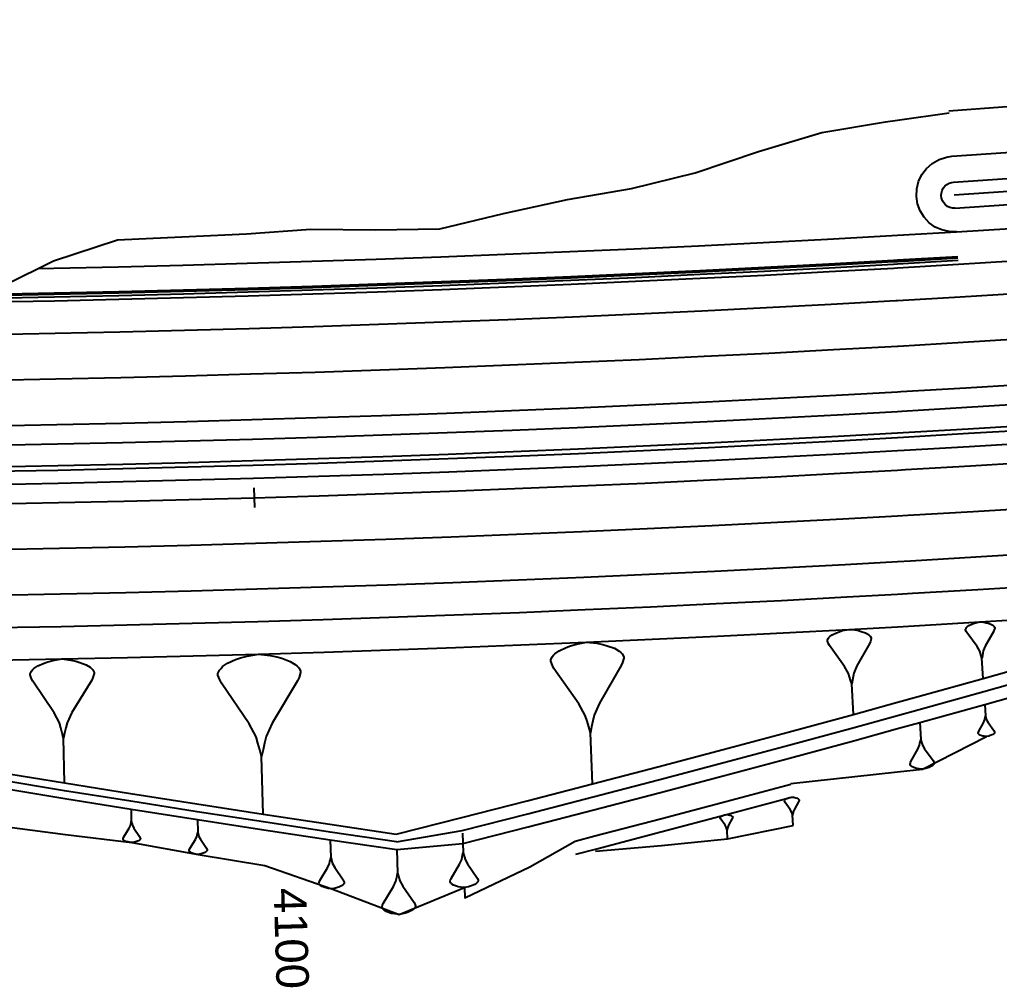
# Model space of a CAD drawing. Extents: x 384551 to 386632, y 802806 to 803252.
# Drawn here: x 385532.7 to 385607.8, y 802805.8 to 802880.1 of the extents above; entities that cross this region are included whole.
import ezdxf
from ezdxf.enums import TextEntityAlignment as Align

# ---------------------------------------------------------------- set-up
doc = ezdxf.new("R2010")
doc.units = 0
doc.layers.get('0').update_dxf_attribs({"linetype": 'CONTINUOUS'})
doc.styles.add('ARIAL', font='ARIAL.FON')

msp = doc.modelspace()

# ---------------------------------------------------------------- linework, layer by layer
at = {"color": 7}
for p, q in [((385600, 802872.3951), (385603.9763, 802872.9621)), ((385600, 802861.6588), (385604.6365, 802861.9298)), ((385600, 802861.5486), (385604.6431, 802861.82)), ((385605.2277, 802833.3217), (385605.267, 802833.4138)), ((385605.267, 802833.4138), (385605.309, 802833.4611)), ((385605.309, 802833.4611), (385605.351, 802833.5084)), ((385605.351, 802833.5084), (385605.4796, 802833.6058)), ((385605.4796, 802833.6058), (385605.6976, 802833.7085)), ((385605.6976, 802833.7085), (385605.829, 802833.7612)), ((385605.829, 802833.7612), (385606.005, 802833.8166)), ((385606.005, 802833.8166), (385606.315, 802833.8799)), ((385606.315, 802833.8799), (385606.6304, 802833.854)), ((385606.6304, 802833.854), (385606.8117, 802833.82)), ((385606.8117, 802833.82), (385606.9484, 802833.7834)), ((385606.9484, 802833.7834), (385607.1771, 802833.7074)), ((385607.1771, 802833.7074), (385607.3165, 802833.6261)), ((385607.3165, 802833.6261), (385607.3638, 802833.5841)), ((385607.3638, 802833.5841), (385607.4112, 802833.5421)), ((385607.4112, 802833.5421), (385607.4612, 802833.4554)), ((385607.4638, 802833.4107), (385607.4272, 802833.274)), ((385607.4612, 802833.4554), (385607.4638, 802833.4107)), ((385594.6847, 802832.6142), (385594.7482, 802832.6851)), ((385594.7482, 802832.6851), (385594.8118, 802832.7559)), ((385594.8118, 802832.7559), (385595.0061, 802832.9012)), ((385595.0061, 802832.9012), (385595.3348, 802833.0539)), ((385595.3348, 802833.0539), (385595.5328, 802833.132)), ((385595.5328, 802833.132), (385595.7979, 802833.2138)), ((385595.7979, 802833.2138), (385596.2647, 802833.3065)), ((385596.2647, 802833.3065), (385596.7388, 802833.2649)), ((385596.7388, 802833.2649), (385597.0112, 802833.2123)), ((385597.0112, 802833.2123), (385597.2165, 802833.156)), ((385597.2165, 802833.156), (385597.5598, 802833.0398)), ((385597.5598, 802833.0398), (385597.7687, 802832.9164)), ((385597.7687, 802832.9164), (385597.8395, 802832.8528)), ((385597.8395, 802832.8528), (385597.9104, 802832.7893)), ((385597.9104, 802832.7893), (385597.9849, 802832.6585)), ((385597.9849, 802832.6585), (385597.9885, 802832.5913)), ((385605.2303, 802833.2771), (385605.2277, 802833.3217)), ((385605.283, 802833.1457), (385605.2303, 802833.2771)), ((385605.333, 802833.0591), (385605.283, 802833.1457)), ((385606.1146, 802831.9851), (385605.333, 802833.0591)), ((385607.3879, 802833.182), (385606.74, 802832.0225)), ((385607.4272, 802833.274), (385607.3879, 802833.182)), ((385574.0488, 802831.6747), (385574.5998, 802831.9232)), ((385574.5998, 802831.9232), (385574.9314, 802832.0498)), ((385574.9314, 802832.0498), (385575.3751, 802832.1813)), ((385575.3751, 802832.1813), (385576.1553, 802832.3273)), ((385576.1553, 802832.3273), (385576.9451, 802832.249)), ((385576.9451, 802832.249), (385577.3985, 802832.1562)), ((385577.3985, 802832.1562), (385577.7398, 802832.0586)), ((385577.7398, 802832.0586), (385578.3102, 802831.8585)), ((385594.6248, 802832.4762), (385594.6847, 802832.6142)), ((385594.6284, 802832.409), (385594.6248, 802832.4762)), ((385594.7066, 802832.211), (385594.6284, 802832.409)), ((385594.781, 802832.0802), (385594.7066, 802832.211)), ((385595.9474, 802830.4585), (385594.781, 802832.0802)), ((385597.8723, 802832.248), (385596.8883, 802830.5096)), ((385597.9322, 802832.386), (385597.8723, 802832.248)), ((385597.9885, 802832.5913), (385597.9322, 802832.386)), ((385606.3147, 802831.6384), (385606.1146, 802831.9851)), ((385606.74, 802832.0225), (385606.5827, 802831.6544)), ((385549.2426, 802830.9856), (385549.619, 802831.1234)), ((385549.619, 802831.1234), (385550.1221, 802831.2649)), ((385550.1221, 802831.2649), (385551.0053, 802831.4175)), ((385551.0053, 802831.4175), (385551.8959, 802831.3167)), ((385551.8959, 802831.3167), (385552.4063, 802831.2049)), ((385552.4063, 802831.2049), (385552.7901, 802831.0893)), ((385573.4049, 802830.9728), (385573.5074, 802831.2019)), ((385573.5074, 802831.2019), (385573.6147, 802831.3189)), ((385573.6147, 802831.3189), (385573.722, 802831.4359)), ((385573.722, 802831.4359), (385574.0488, 802831.6747)), ((385578.3102, 802831.8585), (385578.6563, 802831.6487)), ((385578.6563, 802831.6487), (385578.7733, 802831.5414)), ((385578.7733, 802831.5414), (385578.8903, 802831.4341)), ((385578.8903, 802831.4341), (385579.0121, 802831.2146)), ((385579.0121, 802831.2146), (385579.0169, 802831.1025)), ((385606.37, 802831.4624), (385606.3147, 802831.6384)), ((385606.4254, 802831.2864), (385606.37, 802831.4624)), ((385606.4807, 802831.1104), (385606.4254, 802831.2864)), ((385606.5147, 802831.2917), (385606.4807, 802831.1104)), ((385606.5487, 802831.4731), (385606.5147, 802831.2917)), ((385606.5827, 802831.6544), (385606.5487, 802831.4731)), ((385533.7678, 802830.3082), (385534.0578, 802830.5103)), ((385534.0578, 802830.5103), (385534.5439, 802830.7166)), ((385534.5439, 802830.7166), (385534.8359, 802830.8208)), ((385534.8359, 802830.8208), (385535.2259, 802830.927)), ((385535.2259, 802830.927), (385535.9101, 802831.0394)), ((385535.9101, 802831.0394), (385536.5983, 802830.9557)), ((385536.5983, 802830.9557), (385536.9924, 802830.8658)), ((385536.9924, 802830.8658), (385537.2885, 802830.774)), ((385537.2885, 802830.774), (385537.7828, 802830.5881)), ((385537.7828, 802830.5881), (385538.0809, 802830.3982)), ((385538.0809, 802830.3982), (385538.181, 802830.3023)), ((385548.1209, 802830.3188), (385548.2439, 802830.4492)), ((385548.2439, 802830.4492), (385548.6166, 802830.7137)), ((385548.6166, 802830.7137), (385549.2426, 802830.9856)), ((385552.7901, 802831.0893), (385553.431, 802830.8544)), ((385553.431, 802830.8544), (385553.8185, 802830.6121)), ((385553.8185, 802830.6121), (385553.9489, 802830.4891)), ((385553.9489, 802830.4891), (385554.0793, 802830.3661)), ((385554.0793, 802830.3661), (385554.2134, 802830.1164)), ((385573.4098, 802830.8607), (385573.4049, 802830.9728)), ((385573.5364, 802830.5291), (385573.4098, 802830.8607)), ((385573.6582, 802830.3096), (385573.5364, 802830.5291)), ((385578.8168, 802830.5321), (385577.1434, 802827.6511)), ((385578.9193, 802830.7612), (385578.8168, 802830.5321)), ((385579.0169, 802831.1025), (385578.9193, 802830.7612)), ((385596.2454, 802829.9355), (385595.9474, 802830.4585)), ((385596.8883, 802830.5096), (385596.6486, 802829.9574)), ((385606.5743, 802829.5469), (385606.4807, 802831.1104)), ((385533.482, 802829.9099), (385533.5759, 802830.108)), ((385533.484, 802829.8119), (385533.482, 802829.9099)), ((385533.5882, 802829.5199), (385533.484, 802829.8119)), ((385533.5759, 802830.108), (385533.6719, 802830.2081)), ((385533.6719, 802830.2081), (385533.7678, 802830.3082)), ((385538.181, 802830.3023), (385538.2811, 802830.2063)), ((385538.2934, 802829.6181), (385538.1994, 802829.42)), ((385538.2811, 802830.2063), (385538.3832, 802830.0123)), ((385538.3852, 802829.9142), (385538.2934, 802829.6181)), ((385538.3832, 802830.0123), (385538.3852, 802829.9142)), ((385547.8786, 802829.9313), (385547.9979, 802830.1884)), ((385547.8823, 802829.8046), (385547.8786, 802829.9313)), ((385548.0201, 802829.4282), (385547.8823, 802829.8046)), ((385547.9979, 802830.1884), (385548.1209, 802830.3188)), ((385554.2171, 802829.9897), (385554.1015, 802829.6059)), ((385554.2134, 802830.1164), (385554.2171, 802829.9897)), ((385575.5734, 802827.5834), (385573.6582, 802830.3096)), ((385596.3272, 802829.6703), (385596.2454, 802829.9355)), ((385596.409, 802829.4052), (385596.3272, 802829.6703)), ((385596.596, 802829.6849), (385596.5434, 802829.4125)), ((385596.6486, 802829.9574), (385596.596, 802829.6849)), ((385533.6903, 802829.3259), (385533.5882, 802829.5199)), ((385535.3099, 802826.908), (385533.6903, 802829.3259)), ((385538.1994, 802829.42), (385536.6822, 802826.9367)), ((385548.1542, 802829.1785), (385548.0201, 802829.4282)), ((385550.2739, 802826.0704), (385548.1542, 802829.1785)), ((385553.9822, 802829.3488), (385552.0476, 802826.1222)), ((385554.1015, 802829.6059), (385553.9822, 802829.3488)), ((385596.4908, 802829.14), (385596.409, 802829.4052)), ((385596.5434, 802829.4125), (385596.4908, 802829.14)), ((385596.6184, 802826.788), (385596.4908, 802829.14)), ((385576.0607, 802826.7056), (385575.5734, 802827.5834)), ((385577.1434, 802827.6511), (385576.7336, 802826.7347)), ((385606.6938, 802827.5505), (385606.7469, 802826.6622)), ((385535.7183, 802826.132), (385535.3099, 802826.908)), ((385536.6822, 802826.9367), (385536.3065, 802826.1443)), ((385576.1922, 802826.2619), (385576.0607, 802826.7056)), ((385576.7336, 802826.7347), (385576.6408, 802826.2812)), ((385606.7276, 802826.5592), (385606.7469, 802826.6622)), ((385606.7469, 802826.6622), (385606.7784, 802826.5622)), ((385535.8246, 802825.7419), (385535.7183, 802826.132)), ((385536.3065, 802826.1443), (385536.2167, 802825.7501)), ((385550.8103, 802825.0716), (385550.2739, 802826.0704)), ((385552.0476, 802826.1222), (385551.5705, 802825.0938)), ((385576.3237, 802825.8182), (385576.1922, 802826.2619)), ((385576.6408, 802826.2812), (385576.548, 802825.8278)), ((385601.7138, 802826.1632), (385601.7875, 802824.871)), ((385606.2315, 802825.4852), (385606.5996, 802826.144)), ((385606.5996, 802826.144), (385606.689, 802826.3531)), ((385606.689, 802826.3531), (385606.7083, 802826.4561)), ((385606.7083, 802826.4561), (385606.7276, 802826.5592)), ((385606.7784, 802826.5622), (385606.8098, 802826.4622)), ((385606.8098, 802826.4622), (385606.8413, 802826.3622)), ((385606.8413, 802826.3622), (385606.9549, 802826.1653)), ((385606.9549, 802826.1653), (385607.399, 802825.5551)), ((385535.9308, 802825.3519), (385535.8246, 802825.7419)), ((385536.037, 802824.9618), (385535.9308, 802825.3519)), ((385536.1268, 802825.356), (385536.037, 802824.9618)), ((385536.2167, 802825.7501), (385536.1268, 802825.356)), ((385576.4552, 802825.3744), (385576.3237, 802825.8182)), ((385576.548, 802825.8278), (385576.4552, 802825.3744)), ((385576.6244, 802821.4494), (385576.4552, 802825.3744)), ((385606.1884, 802825.3553), (385606.2092, 802825.4329)), ((385606.1899, 802825.3299), (385606.1884, 802825.3553)), ((385606.2183, 802825.2807), (385606.1899, 802825.3299)), ((385606.2092, 802825.4329), (385606.2315, 802825.4852)), ((385606.2452, 802825.2568), (385606.2183, 802825.2807)), ((385606.2721, 802825.2329), (385606.2452, 802825.2568)), ((385606.3513, 802825.1867), (385606.2721, 802825.2329)), ((385606.4812, 802825.1436), (385606.3513, 802825.1867)), ((385606.5589, 802825.1228), (385606.4812, 802825.1436)), ((385606.6619, 802825.1034), (385606.5589, 802825.1228)), ((385606.8411, 802825.0887), (385606.6619, 802825.1034)), ((385607.0172, 802825.1247), (385606.8411, 802825.0887)), ((385607.1172, 802825.1562), (385607.0172, 802825.1247)), ((385607.1918, 802825.1861), (385607.1172, 802825.1562)), ((385607.3157, 802825.2445), (385607.1918, 802825.1861)), ((385607.3888, 802825.2998), (385607.3157, 802825.2445)), ((385607.4126, 802825.3267), (385607.3888, 802825.2998)), ((385607.399, 802825.5551), (385607.4274, 802825.5058)), ((385607.4365, 802825.3536), (385607.4126, 802825.3267)), ((385607.4274, 802825.5058), (385607.4573, 802825.4312)), ((385607.4589, 802825.4058), (385607.4365, 802825.3536)), ((385607.4573, 802825.4312), (385607.4589, 802825.4058)), ((385536.1086, 802821.531), (385536.037, 802824.9618)), ((385550.9518, 802824.5685), (385550.8103, 802825.0716)), ((385551.0933, 802824.0655), (385550.9518, 802824.5685)), ((385551.4586, 802824.5833), (385551.3467, 802824.0729)), ((385551.5705, 802825.0938), (385551.4586, 802824.5833)), ((385601.5712, 802824.1179), (385601.702, 802824.4217)), ((385601.702, 802824.4217), (385601.7305, 802824.5715)), ((385601.7305, 802824.5715), (385601.759, 802824.7212)), ((385601.759, 802824.7212), (385601.7875, 802824.871)), ((385601.7875, 802824.871), (385601.8328, 802824.7255)), ((385601.8328, 802824.7255), (385601.8782, 802824.5799)), ((385601.8782, 802824.5799), (385601.9235, 802824.4343)), ((385601.9235, 802824.4343), (385602.088, 802824.1474)), ((385551.2348, 802823.5624), (385551.0933, 802824.0655)), ((385551.3467, 802824.0729), (385551.2348, 802823.5624)), ((385601.0331, 802823.1612), (385601.5712, 802824.1179)), ((385602.088, 802824.1474), (385602.7314, 802823.2581)), ((385551.3644, 802819.128), (385551.2348, 802823.5624)), ((385600.9698, 802822.9724), (385601.0004, 802823.0852)), ((385600.9719, 802822.9354), (385600.9698, 802822.9724)), ((385601.013, 802822.8637), (385600.9719, 802822.9354)), ((385601.0004, 802823.0852), (385601.0331, 802823.1612)), ((385601.0521, 802822.8289), (385601.013, 802822.8637)), ((385602.7156, 802822.8868), (385602.609, 802822.8066)), ((385602.7504, 802822.9258), (385602.7156, 802822.8868)), ((385602.7314, 802823.2581), (385602.7726, 802823.1863)), ((385602.7852, 802822.9648), (385602.7504, 802822.9258)), ((385602.7726, 802823.1863), (385602.8158, 802823.0777)), ((385602.8179, 802823.0408), (385602.7852, 802822.9648)), ((385602.8158, 802823.0777), (385602.8179, 802823.0408)), ((385591.8333, 802821.4853), (385600, 802822.3734)), ((385601.0911, 802822.7941), (385601.0521, 802822.8289)), ((385601.2061, 802822.7266), (385601.0911, 802822.7941)), ((385601.3949, 802822.6632), (385601.2061, 802822.7266)), ((385601.5077, 802822.6326), (385601.3949, 802822.6632)), ((385601.6575, 802822.6042), (385601.5077, 802822.6326)), ((385601.9181, 802822.582), (385601.6575, 802822.6042)), ((385602.1744, 802822.6336), (385601.9181, 802822.582)), ((385602.32, 802822.679), (385602.1744, 802822.6336)), ((385602.4286, 802822.7222), (385602.32, 802822.679)), ((385602.609, 802822.8066), (385602.4286, 802822.7222)), ((385591.3378, 802820.1612), (385591.358, 802820.2073)), ((385591.339, 802820.1387), (385591.3378, 802820.1612)), ((385591.3649, 802820.0724), (385591.339, 802820.1387)), ((385591.358, 802820.2073), (385591.3793, 802820.231)), ((385591.3897, 802820.0286), (385591.3649, 802820.0724)), ((385591.3793, 802820.231), (385591.4007, 802820.2546)), ((385591.7784, 802819.485), (385591.3897, 802820.0286)), ((385591.4007, 802820.2546), (385591.4658, 802820.303)), ((385591.4658, 802820.303), (385591.5759, 802820.3538)), ((385591.5759, 802820.3538), (385591.6422, 802820.3798)), ((385591.6422, 802820.3798), (385591.731, 802820.4069)), ((385591.731, 802820.4069), (385591.8872, 802820.4375)), ((385591.8872, 802820.4375), (385592.0458, 802820.4231)), ((385592.0458, 802820.4231), (385592.1369, 802820.4052)), ((385592.4241, 802820.0818), (385592.0932, 802819.5012)), ((385592.1369, 802820.4052), (385592.2055, 802820.3862)), ((385592.2055, 802820.3862), (385592.3202, 802820.347)), ((385592.3202, 802820.347), (385592.39, 802820.3055)), ((385592.39, 802820.3055), (385592.4136, 802820.2842)), ((385592.4136, 802820.2842), (385592.4373, 802820.2629)), ((385592.4442, 802820.128), (385592.4241, 802820.0818)), ((385592.4373, 802820.2629), (385592.4621, 802820.2191)), ((385592.4632, 802820.1966), (385592.4442, 802820.128)), ((385592.4621, 802820.2191), (385592.4632, 802820.1966)), ((385541.2175, 802819.5149), (385541.2394, 802818.5881)), ((385586.7449, 802819.0689), (385586.8782, 802819.0946)), ((385586.8782, 802819.0946), (385587.0134, 802819.082)), ((385591.8776, 802819.3097), (385591.7784, 802819.485)), ((385591.9048, 802819.221), (385591.8776, 802819.3097)), ((385591.9319, 802819.1322), (385591.9048, 802819.221)), ((385591.959, 802819.0434), (385591.9319, 802819.1322)), ((385591.9768, 802819.1345), (385591.959, 802819.0434)), ((385591.9947, 802819.2256), (385591.9768, 802819.1345)), ((385592.0126, 802819.3167), (385591.9947, 802819.2256)), ((385592.0932, 802819.5012), (385592.0126, 802819.3167)), ((385541.1675, 802818.2685), (385541.1915, 802818.3751)), ((385541.1915, 802818.3751), (385541.2154, 802818.4816)), ((385541.2154, 802818.4816), (385541.2394, 802818.5881)), ((385541.2394, 802818.5881), (385541.2684, 802818.4829)), ((385541.2684, 802818.4829), (385541.2974, 802818.3776)), ((385541.2974, 802818.3776), (385541.3264, 802818.2723)), ((385546.3061, 802818.714), (385546.3316, 802817.7509)), ((385586.4092, 802818.8604), (385586.4265, 802818.8997)), ((385586.4101, 802818.8412), (385586.4092, 802818.8604)), ((385586.4321, 802818.7846), (385586.4101, 802818.8412)), ((385586.4265, 802818.8997), (385586.4447, 802818.9198)), ((385586.4531, 802818.7472), (385586.4321, 802818.7846)), ((385586.4447, 802818.9198), (385586.4629, 802818.9399)), ((385586.7832, 802818.2828), (385586.4531, 802818.7472)), ((385586.4629, 802818.9399), (385586.5186, 802818.981)), ((385586.5186, 802818.981), (385586.6126, 802819.024)), ((385586.6126, 802819.024), (385586.6692, 802819.046)), ((385586.6692, 802819.046), (385586.7449, 802819.0689)), ((385587.0134, 802819.082), (385587.091, 802819.0666)), ((385587.3351, 802818.7902), (385587.0517, 802818.2959)), ((385587.091, 802819.0666), (385587.1495, 802819.0502)), ((385587.1495, 802819.0502), (385587.2472, 802819.0165)), ((385587.2472, 802819.0165), (385587.3066, 802818.981)), ((385587.3066, 802818.981), (385587.3267, 802818.9627)), ((385587.3267, 802818.9627), (385587.3468, 802818.9445)), ((385587.3524, 802818.8294), (385587.3351, 802818.7902)), ((385587.3468, 802818.9445), (385587.3678, 802818.9071)), ((385587.3688, 802818.8879), (385587.3524, 802818.8294)), ((385587.3678, 802818.9071), (385587.3688, 802818.8879)), ((385591.9995, 802818.2564), (385591.959, 802819.0434)), ((385540.6586, 802817.3822), (385541.0666, 802818.0542)), ((385541.0666, 802818.0542), (385541.1675, 802818.2685)), ((385541.3264, 802818.2723), (385541.4373, 802818.063)), ((385541.4373, 802818.063), (385541.8766, 802817.411)), ((385546.2824, 802817.5293), (385546.307, 802817.6401)), ((385546.307, 802817.6401), (385546.3316, 802817.7509)), ((385546.3316, 802817.7509), (385546.362, 802817.6416)), ((385546.362, 802817.6416), (385546.3924, 802817.5322)), ((385566.6321, 802817.6711), (385566.6887, 802816.1642)), ((385586.8674, 802818.1331), (385586.7832, 802818.2828)), ((385586.8903, 802818.0574), (385586.8674, 802818.1331)), ((385586.9132, 802817.9816), (385586.8903, 802818.0574)), ((385586.9361, 802817.9059), (385586.9132, 802817.9816)), ((385586.9515, 802817.9835), (385586.9361, 802817.9059)), ((385586.9688, 802817.2348), (385586.9361, 802817.9059)), ((385586.967, 802818.0611), (385586.9515, 802817.9835)), ((385586.9824, 802818.1388), (385586.967, 802818.0611)), ((385587.0517, 802818.2959), (385586.9824, 802818.1388)), ((385540.6088, 802817.2485), (385540.6334, 802817.3286)), ((385540.6094, 802817.2221), (385540.6088, 802817.2485)), ((385540.6371, 802817.1697), (385540.6094, 802817.2221)), ((385540.6334, 802817.3286), (385540.6586, 802817.3822)), ((385540.6642, 802817.1439), (385540.6371, 802817.1697)), ((385540.6914, 802817.118), (385540.6642, 802817.1439)), ((385540.772, 802817.067), (385540.6914, 802817.118)), ((385540.9057, 802817.0171), (385540.772, 802817.067)), ((385540.9857, 802816.9925), (385540.9057, 802817.0171)), ((385541.0923, 802816.9686), (385540.9857, 802816.9925)), ((385541.2783, 802816.9465), (385541.0923, 802816.9686)), ((385541.463, 802816.9773), (385541.2783, 802816.9465)), ((385541.5683, 802817.0063), (385541.463, 802816.9773)), ((385541.6471, 802817.0347), (385541.5683, 802817.0063)), ((385541.7782, 802817.0908), (385541.6471, 802817.0347)), ((385541.8564, 802817.1456), (385541.7782, 802817.0908)), ((385541.8823, 802817.1727), (385541.8564, 802817.1456)), ((385541.8766, 802817.411), (385541.9044, 802817.3587)), ((385541.9081, 802817.1998), (385541.8823, 802817.1727)), ((385541.9044, 802817.3587), (385541.9327, 802817.2799)), ((385541.9333, 802817.2534), (385541.9081, 802817.1998)), ((385541.9327, 802817.2799), (385541.9333, 802817.2534)), ((385545.7314, 802816.496), (385546.1535, 802817.1955)), ((385546.1535, 802817.1955), (385546.2577, 802817.4185)), ((385546.2577, 802817.4185), (385546.2824, 802817.5293)), ((385546.3924, 802817.5322), (385546.4228, 802817.4229)), ((385546.4228, 802817.4229), (385546.5387, 802817.2057)), ((385546.5387, 802817.2057), (385546.9972, 802816.5294)), ((385556.4975, 802817.1585), (385556.5409, 802815.8021)), ((385545.68, 802816.3569), (385545.7054, 802816.4402)), ((385545.6808, 802816.3294), (385545.68, 802816.3569)), ((385545.7097, 802816.2751), (385545.6808, 802816.3294)), ((385545.7054, 802816.4402), (385545.7314, 802816.496)), ((385545.738, 802816.2483), (385545.7097, 802816.2751)), ((385545.7662, 802816.2215), (385545.738, 802816.2483)), ((385545.8502, 802816.1687), (385545.7662, 802816.2215)), ((385545.9893, 802816.1173), (385545.8502, 802816.1687)), ((385546.0725, 802816.092), (385545.9893, 802816.1173)), ((385546.1833, 802816.0674), (385546.0725, 802816.092)), ((385546.6779, 802816.108), (385546.5686, 802816.0775)), ((385546.7597, 802816.1377), (385546.6779, 802816.108)), ((385546.8958, 802816.1963), (385546.7597, 802816.1377)), ((385546.9769, 802816.2535), (385546.8958, 802816.1963)), ((385547.0037, 802816.2818), (385546.9769, 802816.2535)), ((385546.9972, 802816.5294), (385547.0261, 802816.4751)), ((385547.0305, 802816.31), (385547.0037, 802816.2818)), ((385547.0261, 802816.4751), (385547.0558, 802816.3933)), ((385547.0566, 802816.3658), (385547.0305, 802816.31)), ((385547.0558, 802816.3933), (385547.0566, 802816.3658)), ((385561.6002, 802816.4041), (385561.6626, 802814.6104)), ((385561.6002, 802816.4041), (385561.6626, 802814.6104)), ((385566.6522, 802815.9903), (385566.6887, 802816.1642)), ((385566.6887, 802816.1642), (385566.7383, 802815.9935)), ((385546.3767, 802816.0449), (385546.1833, 802816.0674)), ((385546.5686, 802816.0775), (385546.3767, 802816.0449)), ((385556.2944, 802815.0182), (385556.4395, 802815.3332)), ((385556.4395, 802815.3332), (385556.4733, 802815.4895)), ((385556.4733, 802815.4895), (385556.5071, 802815.6458)), ((385556.5071, 802815.6458), (385556.5409, 802815.8021)), ((385556.5409, 802815.8021), (385556.5846, 802815.6483)), ((385556.5846, 802815.6483), (385556.6283, 802815.4945)), ((385556.6283, 802815.4945), (385556.6721, 802815.3407)), ((385556.6721, 802815.3407), (385556.837, 802815.0356)), ((385566.4197, 802815.2917), (385566.579, 802815.6426)), ((385566.579, 802815.6426), (385566.6156, 802815.8165)), ((385566.6156, 802815.8165), (385566.6522, 802815.9903)), ((385566.7383, 802815.9935), (385566.7878, 802815.8229)), ((385566.7878, 802815.8229), (385566.8373, 802815.6523)), ((385566.8373, 802815.6523), (385567.0225, 802815.3143)), ((385555.7053, 802814.0295), (385556.2944, 802815.0182)), ((385556.837, 802815.0356), (385557.4881, 802814.0865)), ((385561.6185, 802814.4036), (385561.6626, 802814.6104)), ((385561.6185, 802814.4036), (385561.6626, 802814.6104)), ((385561.6626, 802814.6104), (385561.721, 802814.4071)), ((385561.6626, 802814.6104), (385561.721, 802814.4071)), ((385565.7712, 802814.1894), (385566.4197, 802815.2917)), ((385567.0225, 802815.3143), (385567.7518, 802814.2638)), ((385555.634, 802813.8332), (385555.669, 802813.9507)), ((385555.6352, 802813.7944), (385555.634, 802813.8332)), ((385555.669, 802813.9507), (385555.7053, 802814.0295)), ((385557.4881, 802814.0865), (385557.5294, 802814.0102)), ((385557.5294, 802814.0102), (385557.5719, 802813.8952)), ((385557.5731, 802813.8565), (385557.5368, 802813.7777)), ((385557.5719, 802813.8952), (385557.5731, 802813.8565)), ((385561.3395, 802813.5729), (385561.5302, 802813.99)), ((385561.3395, 802813.5729), (385561.5302, 802813.99)), ((385561.5302, 802813.99), (385561.5743, 802814.1968)), ((385561.5302, 802813.99), (385561.5743, 802814.1968)), ((385561.5743, 802814.1968), (385561.6185, 802814.4036)), ((385561.5743, 802814.1968), (385561.6185, 802814.4036)), ((385561.721, 802814.4071), (385561.7793, 802814.2039)), ((385561.721, 802814.4071), (385561.7793, 802814.2039)), ((385561.7793, 802814.2039), (385561.8377, 802814.0007)), ((385561.7793, 802814.2039), (385561.8377, 802814.0007)), ((385561.8377, 802814.0007), (385562.057, 802813.5979)), ((385561.8377, 802814.0007), (385562.057, 802813.5979)), ((385565.6932, 802813.9709), (385565.7314, 802814.1017)), ((385565.6948, 802813.9278), (385565.6932, 802813.9709)), ((385565.7411, 802813.8433), (385565.6948, 802813.9278)), ((385565.7314, 802814.1017), (385565.7712, 802814.1894)), ((385565.7858, 802813.8019), (385565.7411, 802813.8433)), ((385567.7249, 802813.8316), (385567.599, 802813.7407)), ((385567.7664, 802813.8763), (385567.7249, 802813.8316)), ((385567.7518, 802814.2638), (385567.7981, 802814.1793)), ((385567.8078, 802813.921), (385567.7664, 802813.8763)), ((385567.7981, 802814.1793), (385567.846, 802814.0518)), ((385567.8476, 802814.0087), (385567.8078, 802813.921)), ((385567.846, 802814.0518), (385567.8476, 802814.0087)), ((385555.6765, 802813.7182), (385555.6352, 802813.7944)), ((385555.7165, 802813.6806), (385555.6765, 802813.7182)), ((385555.7565, 802813.6431), (385555.7165, 802813.6806)), ((385555.8752, 802813.5693), (385555.7565, 802813.6431)), ((385556.0715, 802813.498), (385555.8752, 802813.5693)), ((385556.189, 802813.463), (385556.0715, 802813.498)), ((385556.3453, 802813.4292), (385556.189, 802813.463)), ((385556.6178, 802813.3991), (385556.3453, 802813.4292)), ((385556.8879, 802813.4466), (385556.6178, 802813.3991)), ((385557.0417, 802813.4903), (385556.8879, 802813.4466)), ((385557.1567, 802813.5328), (385557.0417, 802813.4903)), ((385557.348, 802813.6165), (385557.1567, 802813.5328)), ((385557.4618, 802813.6977), (385557.348, 802813.6165)), ((385557.4993, 802813.7377), (385557.4618, 802813.6977)), ((385557.5368, 802813.7777), (385557.4993, 802813.7377)), ((385560.5641, 802812.2632), (385561.3395, 802813.5729)), ((385560.5641, 802812.2632), (385561.3395, 802813.5729)), ((385562.057, 802813.5979), (385562.9215, 802812.3452)), ((385562.057, 802813.5979), (385562.9215, 802812.3452)), ((385565.8305, 802813.7605), (385565.7858, 802813.8019)), ((385565.9629, 802813.6792), (385565.8305, 802813.7605)), ((385566.1814, 802813.6012), (385565.9629, 802813.6792)), ((385566.3122, 802813.563), (385566.1814, 802813.6012)), ((385566.486, 802813.5264), (385566.3122, 802813.563)), ((385566.789, 802813.4947), (385566.486, 802813.5264)), ((385567.0888, 802813.549), (385566.789, 802813.4947)), ((385567.2594, 802813.5986), (385567.0888, 802813.549)), ((385567.387, 802813.6465), (385567.2594, 802813.5986)), ((385567.599, 802813.7407), (385567.387, 802813.6465)), ((385562.9215, 802812.3452), (385562.9763, 802812.2444)), ((385562.9215, 802812.3452), (385562.9763, 802812.2444)), ((385560.4705, 802812.0033), (385560.5164, 802812.1589)), ((385560.4705, 802812.0033), (385560.5164, 802812.1589)), ((385560.4723, 802811.9521), (385560.4705, 802812.0033)), ((385560.4723, 802811.9521), (385560.4705, 802812.0033)), ((385560.5271, 802811.8514), (385560.4723, 802811.9521)), ((385560.5271, 802811.8514), (385560.4723, 802811.9521)), ((385560.5164, 802812.1589), (385560.5641, 802812.2632)), ((385560.5164, 802812.1589), (385560.5641, 802812.2632)), ((385560.5801, 802811.8019), (385560.5271, 802811.8514)), ((385560.5801, 802811.8019), (385560.5271, 802811.8514)), ((385560.6332, 802811.7525), (385560.5801, 802811.8019)), ((385560.6332, 802811.7525), (385560.5801, 802811.8019)), ((385560.7905, 802811.6553), (385560.6332, 802811.7525)), ((385560.7905, 802811.6553), (385560.6332, 802811.7525)), ((385561.0503, 802811.5617), (385560.7905, 802811.6553)), ((385561.0503, 802811.5617), (385560.7905, 802811.6553)), ((385562.4852, 802811.6116), (385562.3333, 802811.555)), ((385562.4852, 802811.6116), (385562.3333, 802811.555)), ((385562.7379, 802811.723), (385562.4852, 802811.6116)), ((385562.7379, 802811.723), (385562.4852, 802811.6116)), ((385562.8881, 802811.8309), (385562.7379, 802811.723)), ((385562.8881, 802811.8309), (385562.7379, 802811.723)), ((385562.9376, 802811.8839), (385562.8881, 802811.8309)), ((385562.9376, 802811.8839), (385562.8881, 802811.8309)), ((385562.987, 802811.9369), (385562.9376, 802811.8839)), ((385562.987, 802811.9369), (385562.9376, 802811.8839)), ((385562.9763, 802812.2444), (385563.0329, 802812.0925)), ((385562.9763, 802812.2444), (385563.0329, 802812.0925)), ((385563.0347, 802812.0412), (385562.987, 802811.9369)), ((385563.0347, 802812.0412), (385562.987, 802811.9369)), ((385563.0329, 802812.0925), (385563.0347, 802812.0412)), ((385563.0329, 802812.0925), (385563.0347, 802812.0412)), ((385561.2058, 802811.5158), (385561.0503, 802811.5617)), ((385561.2058, 802811.5158), (385561.0503, 802811.5617)), ((385561.4126, 802811.4717), (385561.2058, 802811.5158)), ((385561.4126, 802811.4717), (385561.2058, 802811.5158)), ((385561.7731, 802811.4329), (385561.4126, 802811.4717)), ((385561.7731, 802811.4329), (385561.4126, 802811.4717)), ((385562.1301, 802811.4967), (385561.7731, 802811.4329)), ((385562.1301, 802811.4967), (385561.7731, 802811.4329)), ((385562.3333, 802811.555), (385562.1301, 802811.4967)), ((385562.3333, 802811.555), (385562.1301, 802811.4967))]:
    msp.add_line(p, q, dxfattribs=at)
at = {"color": 1}
for p, q in [((385600, 802863.562), (385604.523, 802863.8264)), ((385600, 802861.3583), (385604.6544, 802861.6303))]:
    msp.add_line(p, q, dxfattribs=at)
at = {"color": 3}
msp.add_line((385550.6329, 802844.1621), (385550.6767, 802842.6627), dxfattribs=at)
at = {"color": 7, "linetype": 'CONTINUOUS'}
for points in [[(385603.9354, 802873.1125), (385608.0569, 802873.4011), (385608.8485, 802873.4576), (385613.7606, 802873.8151), (385618.6716, 802874.185), (385623.5815, 802874.5672), (385628.4903, 802874.9619), (385633.398, 802875.3689), (385638.3046, 802875.7884), (385643.2099, 802876.2202), (385648.1141, 802876.6643), (385652.8298, 802877.0981), (385657.4963, 802878.0665), (385662.3454, 802879.08), (385667.1902, 802880.1056)], [(385700, 802875.5864), (385697.8278, 802875.3287), (385692.9203, 802874.7591), (385688.0112, 802874.2018), (385683.1006, 802873.6569), (385678.1886, 802873.1244), (385673.2753, 802872.6043), (385668.3605, 802872.0966), (385663.4444, 802871.6013), (385658.5269, 802871.1184), (385653.6082, 802870.6479), (385648.6882, 802870.1898), (385643.7669, 802869.7441), (385638.8445, 802869.3109), (385633.9208, 802868.8901), (385628.996, 802868.4817), (385624.07, 802868.0857), (385619.143, 802867.7021), (385614.2149, 802867.331), (385609.2857, 802866.9723), (385608.4913, 802866.9157), (385604.3555, 802866.6261)], [(385604.4152, 802865.6279), (385608.5534, 802865.9176), (385609.3482, 802865.9743), (385614.2801, 802866.3332), (385619.211, 802866.7045), (385624.1409, 802867.0882), (385629.0696, 802867.4844), (385633.9972, 802867.893), (385638.9236, 802868.314), (385643.8488, 802868.7475), (385648.7728, 802869.1934), (385653.6956, 802869.6517), (385658.6171, 802870.1224), (385663.5373, 802870.6056), (385668.4562, 802871.1012), (385673.3738, 802871.6091), (385678.2899, 802872.1295), (385683.2047, 802872.6623), (385688.118, 802873.2075), (385693.0298, 802873.7651), (385697.9402, 802874.335), (385700, 802874.5794)], [(385530.0563, 802859.0379), (385534.0978, 802861.0114), (385535.2722, 802861.5848), (385540.1837, 802863.2027), (385545.1234, 802863.4438), (385550.0627, 802863.6723), (385554.9976, 802864.0274), (385559.9455, 802863.9752), (385564.8901, 802864.0449), (385569.7902, 802865.2341), (385574.6899, 802866.3039), (385579.5955, 802867.142), (385584.4804, 802868.3345), (385589.3361, 802869.9915), (385594.1947, 802871.4521), (385599.0836, 802872.2644), (385600, 802872.3951)], [(385600, 802858.5535), (385604.8217, 802858.8353), (385608.978, 802859.0889), (385609.7763, 802859.1387), (385614.73, 802859.4558), (385619.6829, 802859.7868), (385624.6348, 802860.1314), (385629.5857, 802860.4899), (385634.5356, 802860.862), (385639.4845, 802861.2479), (385644.4323, 802861.6476), (385649.3789, 802862.061), (385654.3244, 802862.4882), (385659.2686, 802862.9291), (385664.2117, 802863.3837), (385669.1534, 802863.852), (385674.0938, 802864.3341), (385679.0329, 802864.8299), (385683.9706, 802865.3394), (385688.9068, 802865.8626), (385693.8416, 802866.3996), (385698.7748, 802866.9502), (385700, 802867.0904)], [(385600, 802855.0477), (385600.0656, 802855.0514), (385605.0307, 802855.3416), (385609.1952, 802855.5956), (385609.9951, 802855.6455), (385614.9585, 802855.9633), (385619.921, 802856.2949), (385624.8827, 802856.6402), (385629.8433, 802856.9993), (385634.8029, 802857.3722), (385639.7614, 802857.7589), (385644.7189, 802858.1594), (385649.6752, 802858.5736), (385654.6304, 802859.0016), (385659.5844, 802859.4433), (385664.5371, 802859.8988), (385669.4885, 802860.3681), (385674.4386, 802860.8511), (385679.3873, 802861.3479), (385684.3347, 802861.8584), (385689.2806, 802862.3826), (385694.225, 802862.9206), (385699.1679, 802863.4723), (385700, 802863.5676)], [(385500, 802858.7462), (385500.6391, 802858.7462), (385505.5944, 802858.7602), (385510.5496, 802858.788), (385515.5047, 802858.8295), (385520.4597, 802858.8848), (385525.4145, 802858.9538), (385530.369, 802859.0367), (385535.3234, 802859.1332), (385540.2774, 802859.2436), (385545.2311, 802859.3677), (385550.1845, 802859.5055), (385555.1375, 802859.6572), (385560.09, 802859.8225), (385565.042, 802860.0017), (385569.9935, 802860.1946), (385574.9445, 802860.4012), (385579.8949, 802860.6216), (385584.8446, 802860.8557), (385589.7937, 802861.1036), (385594.742, 802861.3653), (385599.6897, 802861.6406), (385600, 802861.6588)], [(385500, 802858.6362), (385500.6393, 802858.6362), (385505.5949, 802858.6502), (385510.5504, 802858.678), (385515.5058, 802858.7195), (385520.461, 802858.7748), (385525.4161, 802858.8439), (385530.371, 802858.9267), (385535.3257, 802859.0233), (385540.28, 802859.1336), (385545.2341, 802859.2577), (385550.1877, 802859.3956), (385555.141, 802859.5472), (385560.0938, 802859.7126), (385565.0461, 802859.8917), (385569.998, 802860.0846), (385574.9492, 802860.2913), (385579.8999, 802860.5117), (385584.85, 802860.7459), (385589.7993, 802860.9938), (385594.748, 802861.2554), (385599.6959, 802861.5308), (385600, 802861.5486)], [(385600, 802851.5423), (385600.265, 802851.557), (385605.2398, 802851.8478), (385609.4124, 802852.1024), (385610.2138, 802852.1524), (385615.187, 802852.4708), (385620.1592, 802852.803), (385625.1305, 802853.149), (385630.1008, 802853.5088), (385635.0702, 802853.8825), (385640.0384, 802854.2699), (385645.0056, 802854.6711), (385649.9716, 802855.0862), (385654.9364, 802855.515), (385659.9001, 802855.9576), (385664.8624, 802856.414), (385669.8235, 802856.8842), (385674.7833, 802857.3681), (385679.7417, 802857.8659), (385684.6987, 802858.3774), (385689.6543, 802858.9026), (385694.6084, 802859.4417), (385699.561, 802859.9945), (385700, 802860.0447)], [(385500, 802855.6462), (385500.6436, 802855.6462), (385505.6075, 802855.6602), (385510.5713, 802855.6881), (385515.535, 802855.7297), (385520.4986, 802855.785), (385525.462, 802855.8542), (385530.4252, 802855.9372), (385535.3881, 802856.0339), (385540.3508, 802856.1444), (385545.3131, 802856.2688), (385550.2751, 802856.4069), (385555.2366, 802856.5587), (385560.1977, 802856.7244), (385565.1584, 802856.9039), (385570.1185, 802857.0971), (385575.0781, 802857.3041), (385580.037, 802857.5249), (385584.9954, 802857.7594), (385589.9531, 802858.0077), (385594.91, 802858.2698), (385599.8662, 802858.5457), (385600, 802858.5535)], [(385500, 802852.1462), (385500.6486, 802852.1462), (385505.6222, 802852.1603), (385510.5957, 802852.1881), (385515.5692, 802852.2298), (385520.5425, 802852.2853), (385525.5156, 802852.3546), (385530.4885, 802852.4377), (385535.4612, 802852.5347), (385540.4336, 802852.6454), (385545.4056, 802852.77), (385550.3773, 802852.9084), (385555.3486, 802853.0605), (385560.3194, 802853.2265), (385565.2898, 802853.4063), (385570.2596, 802853.5999), (385575.2289, 802853.8073), (385580.1976, 802854.0285), (385585.1656, 802854.2635), (385590.133, 802854.5124), (385595.0997, 802854.775), (385600, 802855.0477)], [(385600, 802845.533), (385600.6067, 802845.5668), (385605.5982, 802845.8585), (385609.7848, 802846.1139), (385610.5889, 802846.1641), (385615.5786, 802846.4836), (385620.5675, 802846.8169), (385625.5554, 802847.1641), (385630.5424, 802847.5251), (385635.5283, 802847.9), (385640.5132, 802848.2887), (385645.4969, 802848.6913), (385650.4796, 802849.1077), (385655.461, 802849.538), (385660.4413, 802849.9821), (385665.4203, 802850.44), (385670.3979, 802850.9117), (385675.3743, 802851.3973), (385680.3493, 802851.8967), (385685.3229, 802852.4099), (385690.295, 802852.937), (385695.2657, 802853.4778), (385700, 802854.0062)], [(385500, 802848.6462), (385500.6536, 802848.6462), (385505.6369, 802848.6603), (385510.6202, 802848.6882), (385515.6034, 802848.73), (385520.5864, 802848.7856), (385525.5692, 802848.855), (385530.5519, 802848.9383), (385535.5342, 802849.0354), (385540.5163, 802849.1464), (385545.4981, 802849.2712), (385550.4795, 802849.4098), (385555.4605, 802849.5623), (385560.4411, 802849.7286), (385565.4211, 802849.9088), (385570.4007, 802850.1028), (385575.3797, 802850.3106), (385580.3581, 802850.5322), (385585.3359, 802850.7677), (385590.313, 802851.017), (385595.2893, 802851.2801), (385600, 802851.5423)], [(385600, 802842.0276), (385600.8061, 802842.0725), (385605.8073, 802842.3648), (385610.002, 802842.6207), (385610.8076, 802842.671), (385615.8071, 802842.991), (385620.8057, 802843.325), (385625.8033, 802843.6729), (385630.8, 802844.0346), (385635.7956, 802844.4102), (385640.7901, 802844.7997), (385645.7836, 802845.203), (385650.7759, 802845.6203), (385655.7671, 802846.0514), (385660.757, 802846.4963), (385665.7456, 802846.9551), (385670.733, 802847.4278), (385675.7191, 802847.9143), (385680.7037, 802848.4147), (385685.687, 802848.9289), (385690.6688, 802849.457), (385695.6491, 802849.9989), (385700, 802850.4845)], [(385600, 802838.5222), (385601.0054, 802838.5781), (385606.0163, 802838.871), (385610.2192, 802839.1274), (385611.0264, 802839.1778), (385616.0356, 802839.4985), (385621.0439, 802839.8331), (385626.0512, 802840.1816), (385631.0575, 802840.5441), (385636.0628, 802840.9204), (385641.0671, 802841.3107), (385646.0702, 802841.7148), (385651.0722, 802842.1328), (385656.0731, 802842.5648), (385661.0727, 802843.0106), (385666.071, 802843.4703), (385671.0681, 802843.9439), (385676.0638, 802844.4313), (385681.0581, 802844.9327), (385686.0511, 802845.4479), (385691.0425, 802845.977), (385696.0325, 802846.5199), (385700, 802846.9628)], [(385500, 802842.6462), (385500.6622, 802842.6462), (385505.6622, 802842.6604), (385510.6621, 802842.6884), (385515.662, 802842.7303), (385520.6617, 802842.7861), (385525.6612, 802842.8557), (385530.6605, 802842.9393), (385535.6595, 802843.0367), (385540.6583, 802843.1481), (385545.6567, 802843.2733), (385550.6548, 802843.4124), (385555.6524, 802843.5654), (385560.6496, 802843.7323), (385565.6464, 802843.913), (385570.6426, 802844.1076), (385575.6382, 802844.3161), (385580.6333, 802844.5385), (385585.6277, 802844.7748), (385590.6214, 802845.0249), (385595.6145, 802845.2889), (385600, 802845.533)], [(385500, 802839.1462), (385500.6673, 802839.1462), (385505.677, 802839.1604), (385510.6866, 802839.1885), (385515.6962, 802839.2304), (385520.7056, 802839.2863), (385525.7148, 802839.3561), (385530.7238, 802839.4399), (385535.7326, 802839.5375), (385540.7411, 802839.6491), (385545.7492, 802839.7745), (385550.757, 802839.9139), (385555.7644, 802840.0672), (385560.7713, 802840.2344), (385565.7778, 802840.4155), (385570.7837, 802840.6105), (385575.789, 802840.8194), (385580.7938, 802841.0422), (385585.7979, 802841.2789), (385590.8014, 802841.5295), (385595.8041, 802841.7941), (385600, 802842.0276)], [(385600, 802827.7193), (385601.5998, 802828.16), (385606.5743, 802829.5469), (385610.7418, 802830.7218), (385611.5418, 802830.9487), (385616.5722, 802831.2959), (385621.6014, 802831.6583), (385626.6295, 802832.0359), (385631.6564, 802832.4287), (385636.6819, 802832.8367), (385641.7062, 802833.2599), (385646.729, 802833.6984), (385651.7504, 802834.1519), (385656.7703, 802834.6207), (385661.7887, 802835.1047), (385666.8055, 802835.6038), (385671.8207, 802836.1181), (385676.8342, 802836.6476), (385681.846, 802837.1922), (385686.856, 802837.752), (385691.8642, 802838.3269), (385696.8705, 802838.9169), (385700, 802839.2954)], [(385500, 802835.6462), (385500.6723, 802835.6462), (385505.6917, 802835.6604), (385510.7111, 802835.6885), (385515.7304, 802835.7306), (385520.7495, 802835.7866), (385525.7684, 802835.8566), (385530.7872, 802835.9404), (385535.8057, 802836.0383), (385540.8239, 802836.15), (385545.8417, 802836.2758), (385550.8592, 802836.4154), (385555.8763, 802836.569), (385560.893, 802836.7365), (385565.9091, 802836.9179), (385570.9248, 802837.1133), (385575.9399, 802837.3227), (385580.9543, 802837.5459), (385585.9682, 802837.7831), (385590.9813, 802838.0342), (385595.9938, 802838.2992), (385600, 802838.5222)], [(385600, 802826.7055), (385601.6568, 802827.1616), (385606.634, 802828.5487), (385610.8039, 802829.7238), (385611.6043, 802829.9507), (385616.6375, 802830.298), (385621.6695, 802830.6606), (385626.7004, 802831.0384), (385631.73, 802831.4314), (385636.7583, 802831.8397), (385641.7853, 802832.2631), (385646.8109, 802832.7017), (385651.8351, 802833.1555), (385656.8578, 802833.6246), (385661.8789, 802834.1088), (385666.8985, 802834.6081), (385671.9165, 802835.1227), (385676.9327, 802835.6524), (385681.9473, 802836.1973), (385686.96, 802836.7574), (385691.971, 802837.3326), (385696.98, 802837.9229), (385700, 802838.2881)], [(385561.5585, 802817.6033), (385566.5871, 802818.8703), (385571.6091, 802820.1523), (385576.6244, 802821.4494), (385581.6331, 802822.7616), (385586.635, 802824.0887), (385591.6302, 802825.4309), (385596.6184, 802826.788), (385600, 802827.7193)], [(385561.5793, 802817.0037), (385566.6246, 802817.871), (385571.6494, 802819.1531), (385576.6675, 802820.4503), (385581.679, 802821.7626), (385586.6837, 802823.0899), (385591.6816, 802824.4322), (385596.6726, 802825.7894), (385600, 802826.7055)], [(385600, 802822.3734), (385601.9181, 802822.582), (385606.8411, 802825.0887)], [(385500, 802824.0564), (385500.689, 802824.0279), (385505.7416, 802823.8337), (385510.7952, 802823.6549), (385515.8499, 802823.4913), (385520.9056, 802823.343), (385525.9623, 802823.21), (385531.033, 802822.3628), (385536.1086, 802821.531), (385541.1891, 802820.7146), (385546.2744, 802819.9136), (385551.3644, 802819.128), (385556.4591, 802818.3579), (385561.5585, 802817.6033)], [(385561.5793, 802817.0037), (385556.4783, 802817.7582), (385551.3819, 802818.5283), (385546.2902, 802819.3138), (385541.2033, 802820.1147), (385536.1212, 802820.9311), (385531.0439, 802821.7629), (385525.9714, 802822.6101), (385520.9131, 802822.7431), (385515.8558, 802822.8913), (385510.7994, 802823.0549), (385505.7441, 802823.2337), (385500.6898, 802823.4279), (385500, 802823.4565)], [(385575.3318, 802816.0632), (385576.8399, 802816.4541), (385581.8624, 802817.7668), (385586.8782, 802819.0946), (385591.8872, 802820.4375)], [(385500, 802818.0338), (385500.6975, 802818.1201), (385505.763, 802818.7427), (385510.8251, 802819.3787), (385515.8917, 802819.2156), (385520.9603, 802818.9883), (385526.0276, 802818.9472), (385531.1078, 802818.2288), (385536.1913, 802817.5705), (385541.2783, 802816.9465), (385546.3767, 802816.0449), (385551.4793, 802815.197), (385556.6178, 802813.3991), (385561.7731, 802811.4329)], [(385576.8473, 802816.2825), (385581.91, 802816.7306), (385586.9688, 802817.2348), (385591.9995, 802818.2564)], [(385561.7731, 802811.4329), (385566.789, 802813.4947), (385566.819, 802812.6952), (385571.8131, 802815.0955), (385575.29, 802817.0519)]]:
    msp.add_lwpolyline(points, dxfattribs=at)
at = {"color": 1, "linetype": 'CONTINUOUS'}
for points in [[(385604.1763, 802869.6208), (385608.3051, 802869.9099), (385609.0982, 802869.9665), (385614.019, 802870.3246), (385618.9388, 802870.6952), (385623.8576, 802871.0781), (385628.7752, 802871.4735), (385633.6917, 802871.8813), (385638.6071, 802872.3015), (385643.5212, 802872.734), (385648.4342, 802873.179), (385653.3459, 802873.6364), (385658.208, 802874.6396), (385663.0659, 802875.655), (385667.9195, 802876.6824)], [(385604.2957, 802867.6243), (385608.4293, 802867.9138), (385609.2232, 802867.9704), (385614.1496, 802868.3289), (385619.0749, 802868.6998), (385623.9992, 802869.0832), (385628.9224, 802869.4789), (385633.8444, 802869.8871), (385638.7653, 802870.3077), (385643.685, 802870.7408), (385648.6035, 802871.1862), (385653.5208, 802871.644), (385658.4367, 802872.1143), (385663.3514, 802872.5969), (385668.2648, 802873.092), (385673.1768, 802873.5994), (385678.0874, 802874.1192), (385682.9966, 802874.6515), (385687.9044, 802875.1961), (385692.8107, 802875.753), (385697.7155, 802876.3224), (385700, 802876.5934)], [(385604.523, 802863.8264), (385608.6677, 802864.0792), (385609.4638, 802864.1289), (385614.4036, 802864.4452), (385619.3426, 802864.7752), (385624.2807, 802865.1189), (385629.2178, 802865.4763), (385634.1538, 802865.8474), (385639.0888, 802866.2323), (385644.0228, 802866.6308), (385648.9556, 802867.0431), (385653.8872, 802867.469), (385658.8176, 802867.9087), (385663.7468, 802868.362), (385668.6747, 802868.8291), (385673.6013, 802869.3098), (385678.5266, 802869.8042), (385683.4504, 802870.3123), (385688.3729, 802870.834), (385693.2938, 802871.3695), (385698.2133, 802871.9186), (385700, 802872.123)], [(385604.415, 802865.6278), (385604.2155, 802865.6358), (385604.0216, 802865.6832), (385603.8409, 802865.7683), (385603.6807, 802865.8875), (385603.5475, 802866.0362), (385603.4464, 802866.2084), (385603.3815, 802866.3972), (385603.3555, 802866.5952), (385603.3693, 802866.7944), (385603.4224, 802866.9868), (385603.5126, 802867.1649), (385603.6365, 802867.3215), (385603.789, 802867.4504), (385603.9641, 802867.5464), (385604.1547, 802867.6057), (385604.296, 802867.6243)], [(385534.0978, 802861.0114), (385535.2837, 802861.0328), (385540.2325, 802861.143), (385545.1809, 802861.267), (385550.129, 802861.4047), (385555.0767, 802861.5562), (385560.0239, 802861.7214), (385564.9707, 802861.9003), (385569.9169, 802862.093), (385574.8626, 802862.2994), (385579.8077, 802862.5196), (385584.7522, 802862.7535), (385589.696, 802863.0011), (385594.6391, 802863.2625), (385599.5814, 802863.5376), (385600, 802863.562)], [(385500, 802858.4462), (385500.6396, 802858.4462), (385505.5957, 802858.4602), (385510.5517, 802858.488), (385515.5076, 802858.5295), (385520.4634, 802858.5848), (385525.4191, 802858.6539), (385530.3745, 802858.7367), (385535.3296, 802858.8333), (385540.2845, 802858.9437), (385545.2391, 802859.0678), (385550.1933, 802859.2057), (385555.1471, 802859.3573), (385560.1004, 802859.5227), (385565.0533, 802859.7019), (385570.0056, 802859.8948), (385574.9574, 802860.1015), (385579.9086, 802860.3219), (385584.8592, 802860.5561), (385589.8091, 802860.804), (385594.7583, 802861.0657), (385599.7068, 802861.3411), (385600, 802861.3583)], [(385600, 802848.3874), (385600.4444, 802848.4122), (385605.428, 802848.7034), (385609.6079, 802848.9584), (385610.4107, 802849.0085), (385615.3926, 802849.3275), (385620.3736, 802849.6603), (385625.3536, 802850.0069), (385630.3327, 802850.3674), (385635.3107, 802850.7417), (385640.2877, 802851.1298), (385645.2635, 802851.5317), (385650.2383, 802851.9475), (385655.2118, 802852.377), (385660.1842, 802852.8204), (385665.1553, 802853.2776), (385670.1251, 802853.7486), (385675.0936, 802854.2334), (385680.0607, 802854.7321), (385685.0264, 802855.2445), (385689.9907, 802855.7707), (385694.9535, 802856.3106), (385699.9148, 802856.8644), (385700, 802856.8742)], [(385600, 802848.0369), (385600.4643, 802848.0627), (385605.4489, 802848.3541), (385609.6296, 802848.6091), (385610.4326, 802848.6592), (385615.4154, 802848.9782), (385620.3974, 802849.3111), (385625.3784, 802849.6578), (385630.3584, 802850.0183), (385635.3374, 802850.3927), (385640.3154, 802850.7809), (385645.2922, 802851.1829), (385650.2679, 802851.5987), (385655.2424, 802852.0284), (385660.2158, 802852.4719), (385665.1878, 802852.9291), (385670.1586, 802853.4002), (385675.1281, 802853.8851), (385680.0962, 802854.3839), (385685.0628, 802854.8964), (385690.0281, 802855.4227), (385694.9918, 802855.9627), (385699.9541, 802856.5166), (385700, 802856.5219)], [(385500, 802845.4962), (385500.6582, 802845.4962), (385505.6502, 802845.5103), (385510.6422, 802845.5383), (385515.6341, 802845.5801), (385520.6259, 802845.6358), (385525.6175, 802845.7054), (385530.6089, 802845.7888), (385535.6, 802845.8861), (385540.5909, 802845.9973), (385545.5814, 802846.1223), (385550.5715, 802846.2612), (385555.5613, 802846.4139), (385560.5506, 802846.5805), (385565.5394, 802846.761), (385570.5277, 802846.9553), (385575.5154, 802847.1635), (385580.5026, 802847.3855), (385585.4891, 802847.6214), (385590.4749, 802847.8711), (385595.46, 802848.1347), (385600, 802848.3874)], [(385500, 802845.1462), (385500.6587, 802845.1462), (385505.6517, 802845.1603), (385510.6447, 802845.1883), (385515.6375, 802845.2302), (385520.6303, 802845.2859), (385525.6229, 802845.3554), (385530.6152, 802845.4389), (385535.6073, 802845.5362), (385540.5991, 802845.6474), (385545.5906, 802845.7724), (385550.5817, 802845.9113), (385555.5725, 802846.0641), (385560.5627, 802846.2308), (385565.5525, 802846.4113), (385570.5418, 802846.6056), (385575.5305, 802846.8138), (385580.5186, 802847.0359), (385585.5061, 802847.2718), (385590.4929, 802847.5216), (385595.479, 802847.7852), (385600, 802848.0369)], [(385600, 802833.5145), (385601.2903, 802833.5863), (385606.315, 802833.8799), (385610.5295, 802834.1371), (385611.3389, 802834.1876), (385616.362, 802834.5092), (385621.3841, 802834.8447), (385626.4053, 802835.1942), (385631.4255, 802835.5576), (385636.4447, 802835.935), (385641.4628, 802836.3263), (385646.4797, 802836.7316), (385651.4956, 802837.1508), (385656.5102, 802837.5839), (385661.5237, 802838.031), (385666.5359, 802838.4919), (385671.5467, 802838.9668), (385676.5563, 802839.4557), (385681.5644, 802839.9584), (385686.5712, 802840.475), (385691.5765, 802841.0056), (385696.5803, 802841.55), (385700, 802841.9317)], [(385600, 802825.6916), (385601.7138, 802826.1632), (385606.6938, 802827.5505), (385610.8659, 802828.7257), (385611.6668, 802828.9526), (385616.7027, 802829.3002), (385621.7375, 802829.6629), (385626.7712, 802830.0409), (385631.8036, 802830.4341), (385636.8347, 802830.8426), (385641.8644, 802831.2662), (385646.8928, 802831.7051), (385651.9197, 802832.1591), (385656.9452, 802832.6284), (385661.9691, 802833.1128), (385666.9915, 802833.6125), (385672.0122, 802834.1273), (385677.0312, 802834.6573), (385682.0485, 802835.2025), (385687.0641, 802835.7628), (385692.0778, 802836.3383), (385697.0896, 802836.929), (385700, 802837.2809)], [(385500, 802830.6462), (385500.6795, 802830.6463), (385505.7128, 802830.6605), (385510.746, 802830.6887), (385515.7792, 802830.7308), (385520.8122, 802830.787), (385525.8451, 802830.8571), (385530.8777, 802830.9413), (385535.9101, 802831.0394), (385540.9421, 802831.1514), (385545.9739, 802831.2775), (385551.0053, 802831.4175), (385556.0363, 802831.5715), (385561.0668, 802831.7395), (385566.0968, 802831.9215), (385571.1263, 802832.1174), (385576.1553, 802832.3273), (385581.1836, 802832.5512), (385586.2114, 802832.789), (385591.2384, 802833.0408), (385596.2647, 802833.3065), (385600, 802833.5145)], [(385561.6002, 802816.4041), (385566.6622, 802816.8717), (385571.6897, 802818.1539), (385576.7106, 802819.4513), (385581.7248, 802820.7637), (385586.7323, 802822.0911), (385591.733, 802823.4335), (385596.7268, 802824.7909), (385600, 802825.6916)], [(385500, 802822.8565), (385500.6907, 802822.8279), (385505.7466, 802822.6337), (385510.8036, 802822.4549), (385515.8616, 802822.2913), (385520.9207, 802822.1431), (385525.9806, 802822.0102), (385531.0547, 802821.163), (385536.1337, 802820.3312), (385541.2175, 802819.5149), (385546.3061, 802818.714), (385551.3995, 802817.9285), (385556.4975, 802817.1585), (385561.6002, 802816.4041)], [(385575.2896, 802817.0623), (385576.7968, 802817.4531), (385581.8166, 802818.7658), (385586.8296, 802820.0934), (385591.8358, 802821.4361)]]:
    msp.add_lwpolyline(points, dxfattribs=at)
at = {"color": 2, "linetype": 'CONTINUOUS'}
for points in [[(385600, 802861.0578), (385604.6723, 802861.3308), (385608.8228, 802861.5841), (385609.62, 802861.6338), (385614.5668, 802861.9505), (385619.5127, 802862.281), (385624.4577, 802862.6252), (385629.4017, 802862.9831), (385634.3447, 802863.3547), (385639.2867, 802863.7401), (385644.2275, 802864.1392), (385649.1672, 802864.552), (385654.1058, 802864.9786), (385659.0431, 802865.4189), (385663.9793, 802865.8728), (385668.9141, 802866.3405), (385673.8476, 802866.8219), (385678.7797, 802867.317), (385683.7105, 802867.8258), (385688.6398, 802868.3483), (385693.5677, 802868.8845), (385698.494, 802869.4344), (385700, 802869.6067)], [(385500, 802858.1462), (385500.64, 802858.1462), (385505.5969, 802858.1602), (385510.5538, 802858.188), (385515.5106, 802858.2295), (385520.4672, 802858.2848), (385525.4237, 802858.3539), (385530.3799, 802858.4368), (385535.3359, 802858.5334), (385540.2916, 802858.6437), (385545.247, 802858.7679), (385550.202, 802858.9058), (385555.1567, 802859.0575), (385560.1108, 802859.2229), (385565.0645, 802859.4021), (385570.0177, 802859.595), (385574.9704, 802859.8018), (385579.9224, 802860.0222), (385584.8738, 802860.2564), (385589.8245, 802860.5044), (385594.7746, 802860.7661), (385599.7238, 802861.0416), (385600, 802861.0578)], [(385600, 802850.04), (385600.3504, 802850.0595), (385605.3294, 802850.3505), (385609.5055, 802850.6053), (385610.3076, 802850.6553), (385615.2849, 802850.974), (385620.2613, 802851.3065), (385625.2368, 802851.6528), (385630.2112, 802852.0129), (385635.1847, 802852.3868), (385640.1571, 802852.7746), (385645.1284, 802853.1762), (385650.0986, 802853.5915), (385655.0676, 802854.0207), (385660.0354, 802854.4637), (385665.0019, 802854.9205), (385669.9671, 802855.3911), (385674.9311, 802855.8754), (385679.8936, 802856.3736), (385684.8548, 802856.8855), (385689.8145, 802857.4112), (385694.7727, 802857.9507), (385699.7294, 802858.504), (385700, 802858.5349)], [(385600, 802847.0353), (385600.5213, 802847.0643), (385605.5086, 802847.3558), (385609.6917, 802847.611), (385610.4951, 802847.6612), (385615.4807, 802847.9804), (385620.4654, 802848.3134), (385625.4492, 802848.6603), (385630.432, 802849.021), (385635.4138, 802849.3956), (385640.3945, 802849.784), (385645.3741, 802850.1862), (385650.3526, 802850.6023), (385655.3299, 802851.0322), (385660.306, 802851.4759), (385665.2808, 802851.9335), (385670.2543, 802852.4048), (385675.2266, 802852.89), (385680.1974, 802853.389), (385685.1669, 802853.9018), (385690.1349, 802854.4284), (385695.1014, 802854.9688), (385700, 802855.5155)], [(385500, 802847.1462), (385500.6558, 802847.1462), (385505.6433, 802847.1603), (385510.6307, 802847.1883), (385515.618, 802847.2301), (385520.6052, 802847.2857), (385525.5922, 802847.3552), (385530.579, 802847.4386), (385535.5656, 802847.5358), (385540.5518, 802847.6468), (385545.5378, 802847.7717), (385550.5233, 802847.9105), (385555.5085, 802848.0631), (385560.4932, 802848.2295), (385565.4775, 802848.4098), (385570.4612, 802848.604), (385575.4443, 802848.812), (385580.4269, 802849.0338), (385585.4088, 802849.2695), (385590.3901, 802849.519), (385595.3706, 802849.7823), (385600, 802850.04)], [(385500, 802844.1462), (385500.6601, 802844.1462), (385505.6559, 802844.1604), (385510.6517, 802844.1883), (385515.6473, 802844.2302), (385520.6428, 802844.2859), (385525.6382, 802844.3556), (385530.6333, 802844.4391), (385535.6282, 802844.5364), (385540.6228, 802844.6477), (385545.6171, 802844.7728), (385550.611, 802844.9118), (385555.6045, 802845.0646), (385560.5975, 802845.2314), (385565.5901, 802845.412), (385570.5821, 802845.6064), (385575.5736, 802845.8148), (385580.5645, 802846.037), (385585.5547, 802846.273), (385590.5443, 802846.5229), (385595.5332, 802846.7867), (385600, 802847.0353)], [(385600, 802836.0183), (385601.1479, 802836.0822), (385606.1657, 802836.3755), (385610.3743, 802836.6322), (385611.1827, 802836.6827), (385616.1988, 802837.0038), (385621.214, 802837.3389), (385626.2282, 802837.6879), (385631.2415, 802838.0509), (385636.2538, 802838.4277), (385641.2649, 802838.8185), (385646.275, 802839.2232), (385651.2839, 802839.6418), (385656.2917, 802840.0743), (385661.2982, 802840.5208), (385666.3034, 802840.9811), (385671.3074, 802841.4554), (385676.31, 802841.9435), (385681.3113, 802842.4455), (385686.3111, 802842.9615), (385691.3095, 802843.4913), (385696.3064, 802844.035), (385700, 802844.4472)], [(385500, 802833.1462), (385500.6759, 802833.1463), (385505.7023, 802833.1604), (385510.7286, 802833.1886), (385515.7548, 802833.2307), (385520.7808, 802833.2868), (385525.8067, 802833.3569), (385530.8324, 802833.4409), (385535.8579, 802833.5388), (385540.883, 802833.6507), (385545.9078, 802833.7766), (385550.9323, 802833.9165), (385555.9563, 802834.0703), (385560.9799, 802834.238), (385566.003, 802834.4197), (385571.0256, 802834.6154), (385576.0476, 802834.825), (385581.069, 802835.0485), (385586.0898, 802835.286), (385591.1099, 802835.5375), (385596.1292, 802835.8029), (385600, 802836.0183)]]:
    msp.add_lwpolyline(points, dxfattribs=at)
at = {"color": 252, "linetype": 'CONTINUOUS'}
msp.add_lwpolyline([(385604.5233, 802863.8261), (385603.962, 802863.8361), (385603.4114, 802863.9581), (385602.8938, 802864.1881), (385602.4303, 802864.5178), (385602.0398, 802864.9349), (385601.7387, 802865.4234), (385601.5398, 802865.9643), (385601.4521, 802866.5364), (385601.4799, 802867.117), (385601.6232, 802867.6829), (385601.8772, 802868.2112), (385602.2326, 802868.6805), (385602.6761, 802869.0715), (385603.1905, 802869.3677), (385603.7559, 802869.5565), (385604.178, 802869.6208)], dxfattribs=at)
at = {"color": 3, "linetype": 'CONTINUOUS'}
for points in [[(385600, 802845.533), (385600.6067, 802845.5668), (385605.5982, 802845.8585), (385609.7848, 802846.1139), (385610.5889, 802846.1641), (385615.5786, 802846.4836), (385620.5675, 802846.8169), (385625.5554, 802847.1641), (385630.5424, 802847.5251), (385635.5283, 802847.9), (385640.5132, 802848.2887), (385645.4969, 802848.6913), (385650.4796, 802849.1077), (385655.461, 802849.538), (385660.4413, 802849.9821), (385665.4203, 802850.44), (385670.3979, 802850.9117), (385675.3743, 802851.3973), (385680.3493, 802851.8967), (385685.3229, 802852.4099), (385690.295, 802852.937), (385695.2657, 802853.4778), (385700, 802854.0062)], [(385500, 802842.6462), (385500.6622, 802842.6462), (385505.6622, 802842.6604), (385510.6621, 802842.6884), (385515.662, 802842.7303), (385520.6617, 802842.7861), (385525.6612, 802842.8557), (385530.6605, 802842.9393), (385535.6595, 802843.0367), (385540.6583, 802843.1481), (385545.6567, 802843.2733), (385550.6548, 802843.4124), (385555.6524, 802843.5654), (385560.6496, 802843.7323), (385565.6464, 802843.913), (385570.6426, 802844.1076), (385575.6382, 802844.3161), (385580.6333, 802844.5385), (385585.6277, 802844.7748), (385590.6214, 802845.0249), (385595.6145, 802845.2889), (385600, 802845.533)]]:
    msp.add_lwpolyline(points, dxfattribs=at)

# ---------------------------------------------------------------- texts
at = {"color": 2, "style": 'ARIAL'}
msp.add_text('4100', height=2.5, rotation=271.674, dxfattribs=at).set_placement((385554.6547, 802813.5165), align=Align.TOP_LEFT)

doc.saveas('drawing.dxf')
